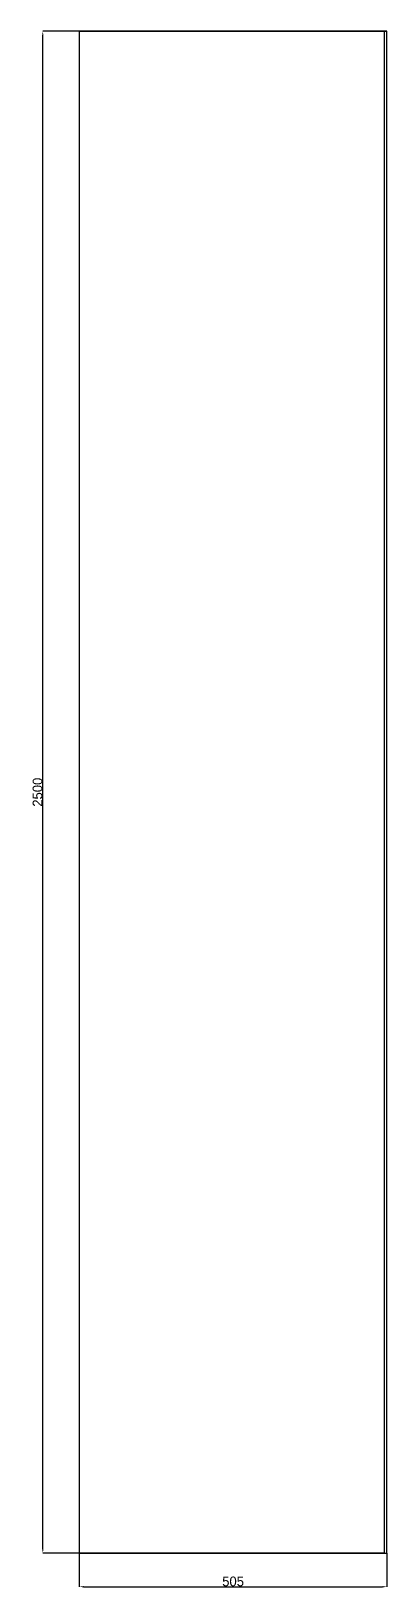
# Model space of a CAD drawing. Header units: millimetres. Extents: x -79 to 13940, y -87340 to 371.
# Drawn here: x 3021 to 3605, y -82133 to -79576 of the extents above; entities that cross this region are included whole.
import ezdxf

# ---------------------------------------------------------------- set-up
doc = ezdxf.new("R2010")
doc.units = ezdxf.units.MM
doc.layers.add('R18_COTAS_P', color=1, linetype='Continuous')
doc.layers.add('R18_PIEZAS_P', color=3, linetype='Continuous')
doc.dimstyles.get("Standard").update_dxf_attribs({"dimtxt": 2.5, "dimasz": 2.5, "dimexe": 1.25, "dimexo": 0.625, "dimtad": 1, "dimcen": 2.5, "dimazin": 3, "dimtfac": 1, "dimtmove": 0, "dimatfit": 3})

# ---------------------------------------------------------------- blocks, each defined once
blk = doc.blocks.new('_CLOSEDFILLED')
at = {"color": 0, "linetype": 'BYBLOCK'}
blk.add_solid([(-1, 0.16), (0, 0), (-1, -0.16)], dxfattribs=at)
blk = doc.blocks.new('*D365')
for p, q in [((3100, -82076), (3100, -82131)), ((3605, -82076), (3605, -82131)), ((3107, -82131), (3598, -82131))]:
    blk.add_line(p, q)
at = {"layer": 'Defpoints'}
for p in [(3100, -82076), (3605, -82076), (3100, -82131)]:
    blk.add_point(p, dxfattribs=at)
at = {"layer": 'R18_COTAS_P', "xscale": 7, "yscale": 7, "rotation": 180}
blk.add_blockref('_CLOSEDFILLED', (3100, -82131), dxfattribs=at)
at = {"layer": 'R18_COTAS_P', "xscale": 7, "yscale": 7}
blk.add_blockref('_CLOSEDFILLED', (3605, -82131), dxfattribs=at)
at = {"layer": 'R18_COTAS_P', "insert": (3352.5, -82122.3), "char_height": 16, "attachment_point": 5}
blk.add_mtext('505', dxfattribs=at)
blk = doc.blocks.new('*D366')
for p, q in [((3100, -79576), (3040, -79576)), ((3040, -82069), (3040, -79583)), ((3100, -82076), (3040, -82076))]:
    blk.add_line(p, q)
at = {"layer": 'Defpoints'}
for p in [(3100, -79576), (3040, -82076), (3100, -82076)]:
    blk.add_point(p, dxfattribs=at)
at = {"layer": 'R18_COTAS_P', "xscale": 7, "yscale": 7}
for p, rotation in [((3040, -79576), 90), ((3040, -82076), 270)]:
    blk.add_blockref('_CLOSEDFILLED', p, dxfattribs=dict(at, rotation=rotation))
at = {"layer": 'R18_COTAS_P', "insert": (3031.4, -80826), "char_height": 16, "attachment_point": 5, "rotation": 90}
blk.add_mtext('2500', dxfattribs=at)

msp = doc.modelspace()

# ---------------------------------------------------------------- linework, layer by layer
at = {"layer": 'R18_PIEZAS_P'}
for p, q in [((3605, -79575.957), (3100, -79575.957)), ((3100, -79575.957), (3100, -82075.957)), ((3100, -79575.957), (3600.757, -79575.957)), ((3600.757, -79575.957), (3600.757, -82075.957)), ((3600.757, -79575.957), (3605, -79575.957)), ((3605, -82075.957), (3605, -79575.957)), ((3100, -82075.957), (3605, -82075.957)), ((3600.757, -82075.957), (3100, -82075.957)), ((3600.757, -82075.957), (3605, -82075.957))]:
    msp.add_line(p, q, dxfattribs=at)

# ---------------------------------------------------------------- dimensions: what is measured, and where the dimension line sits
at = {"layer": 'R18_COTAS_P'}
dim = msp.add_linear_dim(base=(3040, -82075.957), p1=(3100, -82075.957), p2=(3100, -79575.957), angle=90, dimstyle='Standard', override={"dimtxt": 16, "dimasz": 7, "dimtad": 1, "dimdec": 2}, dxfattribs=at)
dim.commit()
dim.dimension.update_dxf_attribs({"geometry": '*D366', "text_midpoint": (3031.375, -80825.957)})
dim = msp.add_linear_dim(base=(3100, -82130.957), p1=(3100, -82075.957), p2=(3605, -82075.957), dimstyle='Standard', override={"dimtxt": 16, "dimasz": 7, "dimtad": 1, "dimdec": 2}, dxfattribs=at)
dim.commit()
dim.dimension.update_dxf_attribs({"geometry": '*D365', "text_midpoint": (3352.5, -82122.332)})

doc.saveas('drawing.dxf')
